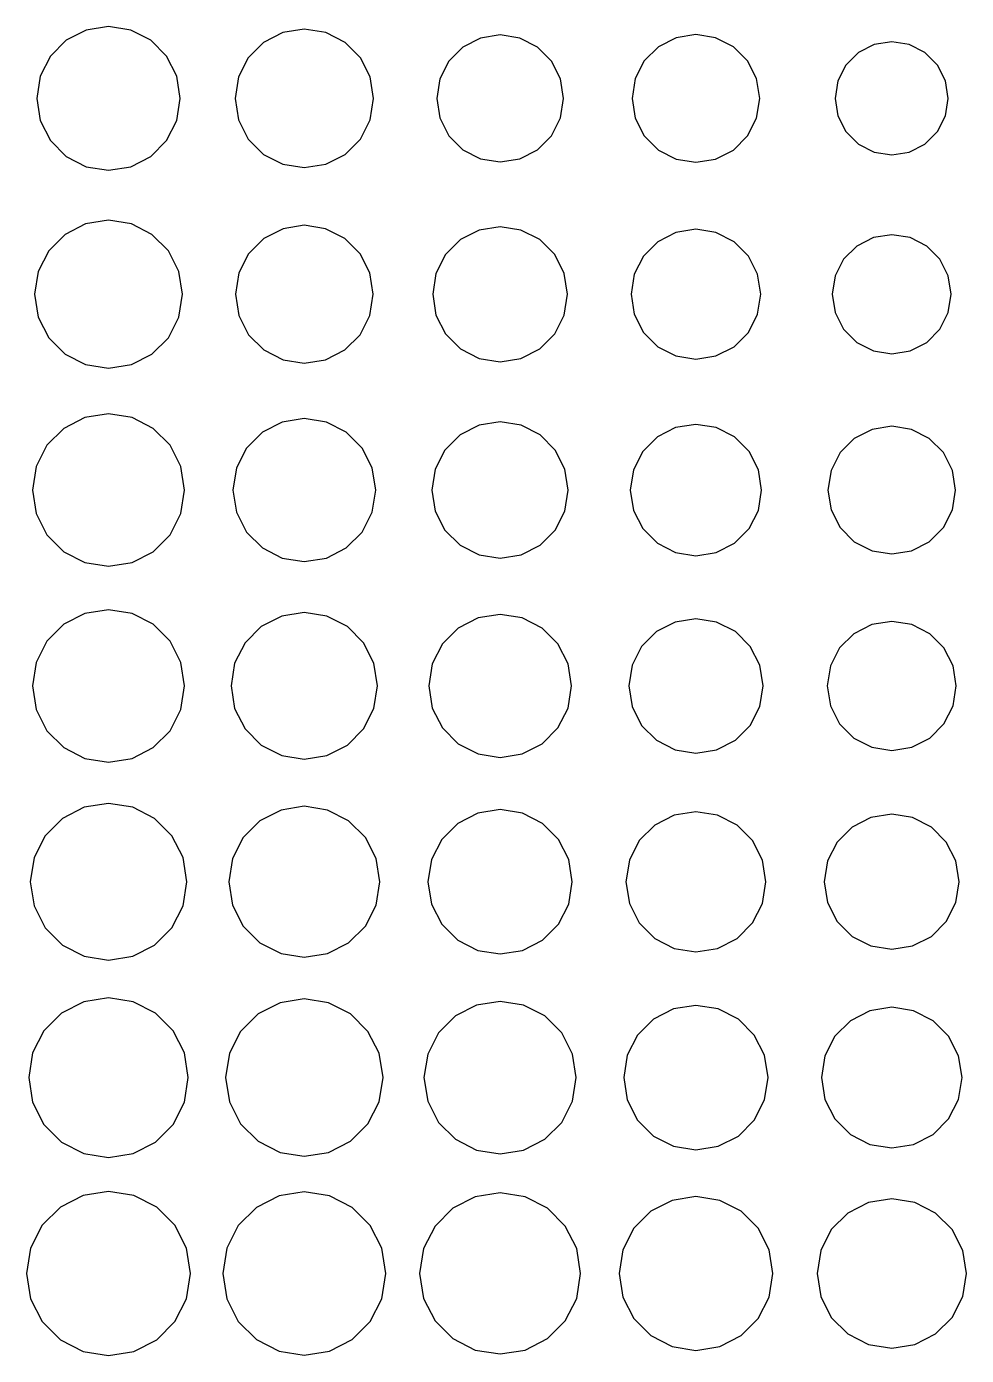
# Model space of a CAD drawing. Header units: metres. Extents: x -319 to 328, y -240 to 246.
# Drawn here: x -246.5 to -160.1, y -130.5 to -8.4 of the extents above; entities that cross this region are included whole.
import ezdxf

# ---------------------------------------------------------------- set-up
doc = ezdxf.new("R2010")
doc.units = ezdxf.units.M

msp = doc.modelspace()

# ---------------------------------------------------------------- linework, layer by layer
for p, q in [((-239, -8.399994, -415.6922), (-241.03952, -8.723022, -415.6922)), ((-236.96048, -8.723022, -415.6922), (-239, -8.399994, -415.6922)), ((-242.87938, -9.660492, -415.6922), (-244.33951, -11.120621, -415.6922)), ((-241.03952, -8.723022, -415.6922), (-242.87938, -9.660492, -415.6922)), ((-235.12062, -9.660492, -415.6922), (-236.96048, -8.723022, -415.6922)), ((-233.66049, -11.120621, -415.6922), (-235.12062, -9.660492, -415.6922)), ((-222.9674, -8.944946, -415.6922), (-224.74223, -9.849258, -415.6922)), ((-221, -8.633331, -415.6922), (-222.9674, -8.944946, -415.6922)), ((-219.0326, -8.944946, -415.6922), (-221, -8.633331, -415.6922)), ((-217.25777, -9.849258, -415.6922), (-219.0326, -8.944946, -415.6922)), ((-204.8026, -9.452164, -415.6922), (-206.42874, -10.280731, -415.6922)), ((-203, -9.166672, -415.6922), (-204.8026, -9.452164, -415.6922)), ((-201.1974, -9.452164, -415.6922), (-203, -9.166672, -415.6922)), ((-199.57126, -10.280731, -415.6922), (-201.1974, -9.452164, -415.6922)), ((-186.8129, -9.420471, -415.6922), (-188.44833, -10.253769, -415.6922)), ((-185, -9.133331, -415.6922), (-186.8129, -9.420471, -415.6922)), ((-183.1871, -9.420471, -415.6922), (-185, -9.133331, -415.6922)), ((-181.55167, -10.253769, -415.6922), (-183.1871, -9.420471, -415.6922)), ((-224.74223, -9.849258, -415.6922), (-226.15074, -11.257767, -415.6922)), ((-215.84926, -11.257767, -415.6922), (-217.25777, -9.849258, -415.6922)), ((-206.42874, -10.280731, -415.6922), (-207.71927, -11.571259, -415.6922)), ((-198.28073, -11.571259, -415.6922), (-199.57126, -10.280731, -415.6922)), ((-188.44833, -10.253769, -415.6922), (-189.74623, -11.551666, -415.6922)), ((-180.25377, -11.551666, -415.6922), (-181.55167, -10.253769, -415.6922)), ((-170.05649, -10.793106, -415.6922), (-171.2069, -11.943512, -415.6922)), ((-168.60689, -10.054504, -415.6922), (-170.05649, -10.793106, -415.6922)), ((-167, -9.800003, -415.6922), (-168.60689, -10.054504, -415.6922)), ((-165.39311, -10.054504, -415.6922), (-167, -9.800003, -415.6922)), ((-163.94351, -10.793106, -415.6922), (-165.39311, -10.054504, -415.6922)), ((-162.7931, -11.943512, -415.6922), (-163.94351, -10.793106, -415.6922)), ((-244.33951, -11.120621, -415.6922), (-245.27698, -12.960495, -415.6922)), ((-232.72302, -12.960495, -415.6922), (-233.66049, -11.120621, -415.6922)), ((-226.15074, -11.257767, -415.6922), (-227.05505, -13.032593, -415.6922)), ((-214.94495, -13.032593, -415.6922), (-215.84926, -11.257767, -415.6922)), ((-207.71927, -11.571259, -415.6922), (-208.54782, -13.197403, -415.6922)), ((-197.45218, -13.197403, -415.6922), (-198.28073, -11.571259, -415.6922)), ((-189.74623, -11.551666, -415.6922), (-190.57953, -13.187103, -415.6922)), ((-179.42047, -13.187103, -415.6922), (-180.25377, -11.551666, -415.6922)), ((-171.2069, -11.943512, -415.6922), (-171.9455, -13.393112, -415.6922)), ((-162.0545, -13.393112, -415.6922), (-162.7931, -11.943512, -415.6922)), ((-245.27698, -12.960495, -415.6922), (-245.6, -15, -415.6922)), ((-232.4, -15, -415.6922), (-232.72302, -12.960495, -415.6922)), ((-227.05505, -13.032593, -415.6922), (-227.36667, -15, -415.6922)), ((-214.63333, -15, -415.6922), (-214.94495, -13.032593, -415.6922)), ((-208.54782, -13.197403, -415.6922), (-208.83334, -15, -415.6922)), ((-197.16666, -15, -415.6922), (-197.45218, -13.197403, -415.6922)), ((-190.57953, -13.187103, -415.6922), (-190.86667, -15, -415.6922)), ((-179.13333, -15, -415.6922), (-179.42047, -13.187103, -415.6922)), ((-171.9455, -13.393112, -415.6922), (-172.2, -15, -415.6922)), ((-161.8, -15, -415.6922), (-162.0545, -13.393112, -415.6922)), ((-245.6, -15, -415.6922), (-245.27698, -17.039505, -415.6922)), ((-232.72302, -17.039505, -415.6922), (-232.4, -15, -415.6922)), ((-227.36667, -15, -415.6922), (-227.05505, -16.967407, -415.6922)), ((-214.94495, -16.967407, -415.6922), (-214.63333, -15, -415.6922)), ((-208.83334, -15, -415.6922), (-208.54782, -16.802597, -415.6922)), ((-197.45218, -16.802597, -415.6922), (-197.16666, -15, -415.6922)), ((-190.86667, -15, -415.6922), (-190.57953, -16.812897, -415.6922)), ((-179.42047, -16.812897, -415.6922), (-179.13333, -15, -415.6922)), ((-172.2, -15, -415.6922), (-171.9455, -16.606888, -415.6922)), ((-162.0545, -16.606888, -415.6922), (-161.8, -15, -415.6922)), ((-245.27698, -17.039505, -415.6922), (-244.33951, -18.87938, -415.6922)), ((-233.66049, -18.87938, -415.6922), (-232.72302, -17.039505, -415.6922)), ((-227.05505, -16.967407, -415.6922), (-226.15074, -18.742233, -415.6922)), ((-215.84926, -18.742233, -415.6922), (-214.94495, -16.967407, -415.6922)), ((-208.54782, -16.802597, -415.6922), (-207.71927, -18.428741, -415.6922)), ((-198.28073, -18.428741, -415.6922), (-197.45218, -16.802597, -415.6922)), ((-190.57953, -16.812897, -415.6922), (-189.74623, -18.448334, -415.6922)), ((-180.25377, -18.448334, -415.6922), (-179.42047, -16.812897, -415.6922)), ((-171.9455, -16.606888, -415.6922), (-171.2069, -18.056488, -415.6922)), ((-162.7931, -18.056488, -415.6922), (-162.0545, -16.606888, -415.6922)), ((-171.2069, -18.056488, -415.6922), (-170.05649, -19.206894, -415.6922)), ((-163.94351, -19.206894, -415.6922), (-162.7931, -18.056488, -415.6922)), ((-244.33951, -18.87938, -415.6922), (-242.8794, -20.339508, -415.6922)), ((-235.12062, -20.339508, -415.6922), (-233.66049, -18.87938, -415.6922)), ((-226.15074, -18.742233, -415.6922), (-224.74223, -20.150742, -415.6922)), ((-217.25777, -20.150742, -415.6922), (-215.84926, -18.742233, -415.6922)), ((-207.71927, -18.428741, -415.6922), (-206.42874, -19.719269, -415.6922)), ((-199.57126, -19.719269, -415.6922), (-198.28073, -18.428741, -415.6922)), ((-189.74623, -18.448334, -415.6922), (-188.44833, -19.746231, -415.6922)), ((-181.55167, -19.746231, -415.6922), (-180.25377, -18.448334, -415.6922)), ((-170.05649, -19.206894, -415.6922), (-168.60689, -19.945496, -415.6922)), ((-165.39311, -19.945496, -415.6922), (-163.94351, -19.206894, -415.6922)), ((-242.8794, -20.339508, -415.6922), (-241.03952, -21.276978, -415.6922)), ((-236.96048, -21.276978, -415.6922), (-235.12062, -20.339508, -415.6922)), ((-224.74223, -20.150742, -415.6922), (-222.9674, -21.055054, -415.6922)), ((-219.0326, -21.055054, -415.6922), (-217.25777, -20.150742, -415.6922)), ((-206.42874, -19.719269, -415.6922), (-204.8026, -20.547836, -415.6922)), ((-204.8026, -20.547836, -415.6922), (-203, -20.833328, -415.6922)), ((-203, -20.833328, -415.6922), (-201.1974, -20.547836, -415.6922)), ((-201.1974, -20.547836, -415.6922), (-199.57126, -19.719269, -415.6922)), ((-188.44833, -19.746231, -415.6922), (-186.8129, -20.579529, -415.6922)), ((-186.8129, -20.579529, -415.6922), (-185, -20.866669, -415.6922)), ((-185, -20.866669, -415.6922), (-183.1871, -20.579529, -415.6922)), ((-183.1871, -20.579529, -415.6922), (-181.55167, -19.746231, -415.6922)), ((-168.60689, -19.945496, -415.6922), (-167, -20.199997, -415.6922)), ((-167, -20.199997, -415.6922), (-165.39311, -19.945496, -415.6922)), ((-241.03952, -21.276978, -415.6922), (-239, -21.600006, -415.6922)), ((-239, -21.600006, -415.6922), (-236.96048, -21.276978, -415.6922)), ((-222.9674, -21.055054, -415.6922), (-221, -21.366669, -415.6922)), ((-221, -21.366669, -415.6922), (-219.0326, -21.055054, -415.6922)), ((-241.10132, -26.532822, -415.6922), (-242.99695, -27.498688, -415.6922)), ((-239, -26.199997, -415.6922), (-241.10132, -26.532822, -415.6922)), ((-236.89868, -26.532822, -415.6922), (-239, -26.199997, -415.6922)), ((-235.00305, -27.498688, -415.6922), (-236.89868, -26.532822, -415.6922)), ((-221, -26.666672, -415.6922), (-222.9571, -26.976639, -415.6922)), ((-219.0429, -26.976639, -415.6922), (-221, -26.666672, -415.6922)), ((-203, -26.800003, -415.6922), (-204.91591, -27.103455, -415.6922)), ((-201.08409, -27.103455, -415.6922), (-203, -26.800003, -415.6922)), ((-242.99695, -27.498688, -415.6922), (-244.50131, -29.003067, -415.6922)), ((-233.49869, -29.003067, -415.6922), (-235.00305, -27.498688, -415.6922)), ((-224.72264, -27.87622, -415.6922), (-226.12378, -29.277359, -415.6922)), ((-222.9571, -26.976639, -415.6922), (-224.72264, -27.87622, -415.6922)), ((-217.27736, -27.87622, -415.6922), (-219.0429, -26.976639, -415.6922)), ((-215.87622, -29.277359, -415.6922), (-217.27736, -27.87622, -415.6922)), ((-206.64427, -27.9841, -415.6922), (-208.0159, -29.355728, -415.6922)), ((-204.91591, -27.103455, -415.6922), (-206.64427, -27.9841, -415.6922)), ((-199.35573, -27.9841, -415.6922), (-201.08409, -27.103455, -415.6922)), ((-197.9841, -29.355728, -415.6922), (-199.35573, -27.9841, -415.6922)), ((-186.8438, -27.325363, -415.6922), (-188.50711, -28.172867, -415.6922)), ((-185, -27.03334, -415.6922), (-186.8438, -27.325363, -415.6922)), ((-183.1562, -27.325363, -415.6922), (-185, -27.03334, -415.6922)), ((-181.49287, -28.172867, -415.6922), (-183.1562, -27.325363, -415.6922)), ((-168.68929, -27.800888, -415.6922), (-170.21323, -28.577377, -415.6922)), ((-167, -27.53334, -415.6922), (-168.68929, -27.800888, -415.6922)), ((-165.31071, -27.800888, -415.6922), (-167, -27.53334, -415.6922)), ((-163.78677, -28.577377, -415.6922), (-165.31071, -27.800888, -415.6922)), ((-244.50131, -29.003067, -415.6922), (-245.4672, -30.898682, -415.6922)), ((-232.5328, -30.898682, -415.6922), (-233.49869, -29.003067, -415.6922)), ((-226.12378, -29.277359, -415.6922), (-227.02336, -31.042892, -415.6922)), ((-214.97664, -31.042892, -415.6922), (-215.87622, -29.277359, -415.6922)), ((-188.50711, -28.172867, -415.6922), (-189.82713, -29.49289, -415.6922)), ((-180.17287, -29.492874, -415.6922), (-181.49287, -28.172867, -415.6922)), ((-170.21323, -28.577377, -415.6922), (-171.42262, -29.786774, -415.6922)), ((-162.57738, -29.786774, -415.6922), (-163.78677, -28.577377, -415.6922)), ((-208.0159, -29.355728, -415.6922), (-208.89655, -31.084091, -415.6922)), ((-197.10345, -31.084091, -415.6922), (-197.9841, -29.355728, -415.6922)), ((-189.82713, -29.49289, -415.6922), (-190.67464, -31.156204, -415.6922)), ((-179.32536, -31.156204, -415.6922), (-180.17287, -29.492874, -415.6922)), ((-171.42262, -29.786774, -415.6922), (-172.19911, -31.3107, -415.6922)), ((-161.80089, -31.3107, -415.6922), (-162.57738, -29.786774, -415.6922)), ((-245.4672, -30.898682, -415.6922), (-245.8, -33, -415.6922)), ((-232.2, -33, -415.6922), (-232.5328, -30.898682, -415.6922)), ((-227.02336, -31.042892, -415.6922), (-227.33334, -33, -415.6922)), ((-214.66666, -33, -415.6922), (-214.97664, -31.042892, -415.6922)), ((-208.89655, -31.084091, -415.6922), (-209.2, -33, -415.6922)), ((-196.8, -33, -415.6922), (-197.10345, -31.084091, -415.6922)), ((-190.67464, -31.156204, -415.6922), (-190.96666, -33, -415.6922)), ((-179.03334, -33, -415.6922), (-179.32536, -31.156204, -415.6922)), ((-172.19911, -31.3107, -415.6922), (-172.46666, -33, -415.6922)), ((-161.53334, -33, -415.6922), (-161.80089, -31.3107, -415.6922)), ((-245.8, -33, -415.6922), (-245.4672, -35.10132, -415.6922)), ((-232.5328, -35.10132, -415.6922), (-232.2, -33, -415.6922)), ((-227.33334, -33, -415.6922), (-227.02336, -34.957108, -415.6922)), ((-214.97664, -34.957108, -415.6922), (-214.66666, -33, -415.6922)), ((-209.2, -33, -415.6922), (-208.89655, -34.91591, -415.6922)), ((-197.10345, -34.91591, -415.6922), (-196.8, -33, -415.6922)), ((-190.96666, -33, -415.6922), (-190.67464, -34.843796, -415.6922)), ((-179.32536, -34.843796, -415.6922), (-179.03334, -33, -415.6922)), ((-172.46666, -33, -415.6922), (-172.19911, -34.689285, -415.6922)), ((-161.80089, -34.689285, -415.6922), (-161.53334, -33, -415.6922)), ((-245.4672, -35.10132, -415.6922), (-244.50131, -36.996933, -415.6922)), ((-233.49869, -36.996933, -415.6922), (-232.5328, -35.10132, -415.6922)), ((-227.02336, -34.957108, -415.6922), (-226.12378, -36.72264, -415.6922)), ((-215.87622, -36.72264, -415.6922), (-214.97664, -34.957108, -415.6922)), ((-208.89655, -34.91591, -415.6922), (-208.0159, -36.64427, -415.6922)), ((-197.9841, -36.64427, -415.6922), (-197.10345, -34.91591, -415.6922)), ((-190.67464, -34.843796, -415.6922), (-189.82713, -36.50711, -415.6922)), ((-180.17287, -36.507126, -415.6922), (-179.32536, -34.843796, -415.6922)), ((-172.19911, -34.689285, -415.6922), (-171.42262, -36.213226, -415.6922)), ((-162.57738, -36.213226, -415.6922), (-161.80089, -34.689285, -415.6922)), ((-189.82713, -36.50711, -415.6922), (-188.50713, -37.827133, -415.6922)), ((-181.49289, -37.827133, -415.6922), (-180.17287, -36.507126, -415.6922)), ((-171.42262, -36.213226, -415.6922), (-170.21323, -37.422623, -415.6922)), ((-163.78677, -37.422623, -415.6922), (-162.57738, -36.213226, -415.6922)), ((-244.50131, -36.996933, -415.6922), (-242.99695, -38.501312, -415.6922)), ((-235.00305, -38.501312, -415.6922), (-233.49869, -36.996933, -415.6922)), ((-226.12378, -36.72264, -415.6922), (-224.72264, -38.12378, -415.6922)), ((-217.27736, -38.12378, -415.6922), (-215.87622, -36.72264, -415.6922)), ((-208.0159, -36.64427, -415.6922), (-206.64427, -38.0159, -415.6922)), ((-199.35574, -38.0159, -415.6922), (-197.9841, -36.64427, -415.6922)), ((-188.50713, -37.827133, -415.6922), (-186.8438, -38.674637, -415.6922)), ((-183.1562, -38.674637, -415.6922), (-181.49289, -37.827133, -415.6922)), ((-170.21323, -37.422623, -415.6922), (-168.6893, -38.199112, -415.6922)), ((-165.3107, -38.199112, -415.6922), (-163.78677, -37.422623, -415.6922)), ((-242.99695, -38.501312, -415.6922), (-241.10132, -39.46718, -415.6922)), ((-236.89868, -39.46718, -415.6922), (-235.00305, -38.501312, -415.6922)), ((-224.72264, -38.12378, -415.6922), (-222.9571, -39.02336, -415.6922)), ((-222.9571, -39.02336, -415.6922), (-221, -39.33333, -415.6922)), ((-221, -39.33333, -415.6922), (-219.0429, -39.02336, -415.6922)), ((-219.0429, -39.02336, -415.6922), (-217.27736, -38.12378, -415.6922)), ((-206.64427, -38.0159, -415.6922), (-204.91591, -38.896545, -415.6922)), ((-204.91591, -38.896545, -415.6922), (-203, -39.199997, -415.6922)), ((-203, -39.199997, -415.6922), (-201.08409, -38.896545, -415.6922)), ((-201.08409, -38.896545, -415.6922), (-199.35574, -38.0159, -415.6922)), ((-186.8438, -38.674637, -415.6922), (-185, -38.96666, -415.6922)), ((-185, -38.96666, -415.6922), (-183.1562, -38.674637, -415.6922)), ((-168.6893, -38.199112, -415.6922), (-167, -38.46666, -415.6922)), ((-167, -38.46666, -415.6922), (-165.3107, -38.199112, -415.6922)), ((-241.10132, -39.46718, -415.6922), (-239, -39.800003, -415.6922)), ((-239, -39.800003, -415.6922), (-236.89868, -39.46718, -415.6922)), ((-241.16312, -44.342606, -415.6922), (-243.1145, -45.336884, -415.6922)), ((-239, -44, -415.6922), (-241.16312, -44.342606, -415.6922)), ((-236.83688, -44.342606, -415.6922), (-239, -44, -415.6922)), ((-234.8855, -45.336884, -415.6922), (-236.83688, -44.342606, -415.6922)), ((-223.0292, -44.75473, -415.6922), (-224.85979, -45.687454, -415.6922)), ((-221, -44.433334, -415.6922), (-223.0292, -44.75473, -415.6922)), ((-218.9708, -44.75473, -415.6922), (-221, -44.433334, -415.6922)), ((-217.14021, -45.687454, -415.6922), (-218.9708, -44.75473, -415.6922)), ((-204.93651, -45.04004, -415.6922), (-206.68346, -45.93016, -415.6922)), ((-203, -44.733337, -415.6922), (-204.93651, -45.04004, -415.6922)), ((-201.06349, -45.04004, -415.6922), (-203, -44.733337, -415.6922)), ((-199.31654, -45.93016, -415.6922), (-201.06349, -45.04004, -415.6922)), ((-185, -44.96666, -415.6922), (-186.8644, -45.261963, -415.6922)), ((-183.1356, -45.261963, -415.6922), (-185, -44.96666, -415.6922)), ((-167, -45.13333, -415.6922), (-168.8129, -45.42047, -415.6922)), ((-165.1871, -45.42047, -415.6922), (-167, -45.13333, -415.6922)), ((-243.1145, -45.336884, -415.6922), (-244.66312, -46.885498, -415.6922)), ((-233.33688, -46.885498, -415.6922), (-234.8855, -45.336884, -415.6922)), ((-224.85979, -45.687454, -415.6922), (-226.31255, -47.140213, -415.6922)), ((-215.68745, -47.140213, -415.6922), (-217.14021, -45.687454, -415.6922)), ((-206.68346, -45.93016, -415.6922), (-208.06984, -47.316544, -415.6922)), ((-197.93016, -47.316544, -415.6922), (-199.31654, -45.93016, -415.6922)), ((-188.54631, -46.118927, -415.6922), (-189.88107, -47.45369, -415.6922)), ((-186.8644, -45.261963, -415.6922), (-188.54631, -46.118927, -415.6922)), ((-181.45369, -46.118927, -415.6922), (-183.1356, -45.261963, -415.6922)), ((-180.11893, -47.45369, -415.6922), (-181.45369, -46.118927, -415.6922)), ((-170.44833, -46.25377, -415.6922), (-171.74623, -47.551666, -415.6922)), ((-168.8129, -45.42047, -415.6922), (-170.44833, -46.25377, -415.6922)), ((-163.55167, -46.25377, -415.6922), (-165.1871, -45.42047, -415.6922)), ((-162.25377, -47.551666, -415.6922), (-163.55167, -46.25377, -415.6922)), ((-244.66312, -46.885498, -415.6922), (-245.6574, -48.836884, -415.6922)), ((-232.3426, -48.836884, -415.6922), (-233.33688, -46.885498, -415.6922)), ((-226.31255, -47.140213, -415.6922), (-227.24527, -48.970795, -415.6922)), ((-214.75473, -48.970795, -415.6922), (-215.68745, -47.140213, -415.6922)), ((-208.06984, -47.316544, -415.6922), (-208.95996, -49.06349, -415.6922)), ((-197.04004, -49.06349, -415.6922), (-197.93016, -47.316544, -415.6922)), ((-189.88107, -47.45369, -415.6922), (-190.73804, -49.13559, -415.6922)), ((-179.26196, -49.135605, -415.6922), (-180.11893, -47.45369, -415.6922)), ((-171.74623, -47.551666, -415.6922), (-172.57953, -49.187103, -415.6922)), ((-161.42047, -49.187103, -415.6922), (-162.25377, -47.551666, -415.6922)), ((-245.6574, -48.836884, -415.6922), (-246, -51, -415.6922)), ((-232, -51, -415.6922), (-232.3426, -48.836884, -415.6922)), ((-227.24527, -48.970795, -415.6922), (-227.56667, -51, -415.6922)), ((-214.43333, -51, -415.6922), (-214.75473, -48.970795, -415.6922)), ((-208.95996, -49.06349, -415.6922), (-209.26666, -51, -415.6922)), ((-196.73334, -51, -415.6922), (-197.04004, -49.06349, -415.6922)), ((-190.73804, -49.13559, -415.6922), (-191.03334, -51, -415.6922)), ((-178.96666, -51, -415.6922), (-179.26196, -49.135605, -415.6922)), ((-172.57953, -49.187103, -415.6922), (-172.86667, -51, -415.6922)), ((-161.13333, -51, -415.6922), (-161.42047, -49.187103, -415.6922)), ((-246, -51, -415.6922), (-245.6574, -53.163116, -415.6922)), ((-232.3426, -53.163116, -415.6922), (-232, -51, -415.6922)), ((-227.56667, -51, -415.6922), (-227.24527, -53.029205, -415.6922)), ((-214.75473, -53.029205, -415.6922), (-214.43333, -51, -415.6922)), ((-209.26666, -51, -415.6922), (-208.95996, -52.93651, -415.6922)), ((-197.04004, -52.93651, -415.6922), (-196.73334, -51, -415.6922)), ((-191.03334, -51, -415.6922), (-190.73804, -52.864395, -415.6922)), ((-179.26196, -52.864395, -415.6922), (-178.96666, -51, -415.6922)), ((-172.86667, -51, -415.6922), (-172.57953, -52.812897, -415.6922)), ((-161.42047, -52.812897, -415.6922), (-161.13333, -51, -415.6922)), ((-245.6574, -53.163116, -415.6922), (-244.66312, -55.114502, -415.6922)), ((-233.33688, -55.114502, -415.6922), (-232.3426, -53.163116, -415.6922)), ((-227.24527, -53.029205, -415.6922), (-226.31255, -54.859787, -415.6922)), ((-215.68745, -54.859787, -415.6922), (-214.75473, -53.029205, -415.6922)), ((-208.95996, -52.93651, -415.6922), (-208.06984, -54.683456, -415.6922)), ((-197.93016, -54.683456, -415.6922), (-197.04004, -52.93651, -415.6922)), ((-190.73804, -52.864395, -415.6922), (-189.88107, -54.54631, -415.6922)), ((-180.11893, -54.54631, -415.6922), (-179.26196, -52.864395, -415.6922)), ((-172.57953, -52.812897, -415.6922), (-171.74623, -54.448334, -415.6922)), ((-162.25377, -54.448334, -415.6922), (-161.42047, -52.812897, -415.6922)), ((-226.31255, -54.859787, -415.6922), (-224.85979, -56.312546, -415.6922)), ((-217.14021, -56.312546, -415.6922), (-215.68745, -54.859787, -415.6922)), ((-208.06984, -54.683456, -415.6922), (-206.68346, -56.06984, -415.6922)), ((-199.31654, -56.06984, -415.6922), (-197.93016, -54.683456, -415.6922)), ((-189.88107, -54.54631, -415.6922), (-188.54631, -55.881073, -415.6922)), ((-181.45369, -55.881073, -415.6922), (-180.11893, -54.54631, -415.6922)), ((-171.74623, -54.448334, -415.6922), (-170.44833, -55.74623, -415.6922)), ((-163.55167, -55.74623, -415.6922), (-162.25377, -54.448334, -415.6922)), ((-244.66312, -55.114502, -415.6922), (-243.1145, -56.663116, -415.6922)), ((-234.8855, -56.663116, -415.6922), (-233.33688, -55.114502, -415.6922)), ((-206.68346, -56.06984, -415.6922), (-204.93651, -56.95996, -415.6922)), ((-201.06349, -56.95996, -415.6922), (-199.31654, -56.06984, -415.6922)), ((-188.54631, -55.881073, -415.6922), (-186.86441, -56.738037, -415.6922)), ((-183.13559, -56.738037, -415.6922), (-181.45369, -55.881073, -415.6922)), ((-170.44833, -55.74623, -415.6922), (-168.8129, -56.57953, -415.6922)), ((-165.1871, -56.57953, -415.6922), (-163.55167, -55.74623, -415.6922)), ((-243.1145, -56.663116, -415.6922), (-241.16312, -57.657394, -415.6922)), ((-236.83688, -57.657394, -415.6922), (-234.8855, -56.663116, -415.6922)), ((-224.85979, -56.312546, -415.6922), (-223.0292, -57.24527, -415.6922)), ((-223.0292, -57.24527, -415.6922), (-221, -57.566666, -415.6922)), ((-221, -57.566666, -415.6922), (-218.9708, -57.24527, -415.6922)), ((-218.9708, -57.24527, -415.6922), (-217.14021, -56.312546, -415.6922)), ((-204.93651, -56.95996, -415.6922), (-203, -57.266663, -415.6922)), ((-203, -57.266663, -415.6922), (-201.06349, -56.95996, -415.6922)), ((-186.86441, -56.738037, -415.6922), (-185, -57.03334, -415.6922)), ((-185, -57.03334, -415.6922), (-183.13559, -56.738037, -415.6922)), ((-168.8129, -56.57953, -415.6922), (-167, -56.86667, -415.6922)), ((-167, -56.86667, -415.6922), (-165.1871, -56.57953, -415.6922)), ((-241.16312, -57.657394, -415.6922), (-239, -58, -415.6922)), ((-239, -58, -415.6922), (-236.83688, -57.657394, -415.6922)), ((-239, -62, -415.6922), (-241.16312, -62.342606, -415.6922)), ((-236.83688, -62.342606, -415.6922), (-239, -62, -415.6922)), ((-221, -62.266663, -415.6922), (-223.08072, -62.596222, -415.6922)), ((-218.91928, -62.596222, -415.6922), (-221, -62.266663, -415.6922)), ((-243.1145, -63.336884, -415.6922), (-244.66312, -64.8855, -415.6922)), ((-241.16312, -62.342606, -415.6922), (-243.1145, -63.336884, -415.6922)), ((-234.8855, -63.336884, -415.6922), (-236.83688, -62.342606, -415.6922)), ((-233.33688, -64.8855, -415.6922), (-234.8855, -63.336884, -415.6922)), ((-223.08072, -62.596222, -415.6922), (-224.95776, -63.552612, -415.6922)), ((-217.04224, -63.552612, -415.6922), (-218.91928, -62.596222, -415.6922)), ((-205.0292, -62.75473, -415.6922), (-206.85979, -63.687454, -415.6922)), ((-203, -62.433334, -415.6922), (-205.0292, -62.75473, -415.6922)), ((-200.9708, -62.75473, -415.6922), (-203, -62.433334, -415.6922)), ((-199.14021, -63.687454, -415.6922), (-200.9708, -62.75473, -415.6922)), ((-186.90561, -63.135147, -415.6922), (-188.62468, -64.01106, -415.6922)), ((-185, -62.83333, -415.6922), (-186.90561, -63.135147, -415.6922)), ((-183.09439, -63.135147, -415.6922), (-185, -62.83333, -415.6922)), ((-181.37532, -64.01106, -415.6922), (-183.09439, -63.135147, -415.6922)), ((-168.8335, -63.35707, -415.6922), (-170.48752, -64.19983, -415.6922)), ((-167, -63.066666, -415.6922), (-168.8335, -63.35707, -415.6922)), ((-165.1665, -63.35707, -415.6922), (-167, -63.066666, -415.6922)), ((-163.51247, -64.19983, -415.6922), (-165.1665, -63.35707, -415.6922)), ((-224.95776, -63.552612, -415.6922), (-226.44739, -65.04225, -415.6922)), ((-215.55261, -65.04225, -415.6922), (-217.04224, -63.552612, -415.6922)), ((-206.85979, -63.687454, -415.6922), (-208.31255, -65.14021, -415.6922)), ((-197.68745, -65.14021, -415.6922), (-199.14021, -63.687454, -415.6922)), ((-188.62468, -64.01106, -415.6922), (-189.98894, -65.37532, -415.6922)), ((-180.01106, -65.37532, -415.6922), (-181.37532, -64.01106, -415.6922)), ((-170.48752, -64.19983, -415.6922), (-171.80017, -65.51248, -415.6922)), ((-162.19983, -65.51248, -415.6922), (-163.51247, -64.19983, -415.6922)), ((-244.66312, -64.8855, -415.6922), (-245.6574, -66.83688, -415.6922)), ((-232.3426, -66.83688, -415.6922), (-233.33688, -64.8855, -415.6922)), ((-226.44739, -65.04225, -415.6922), (-227.40378, -66.91928, -415.6922)), ((-214.59622, -66.91928, -415.6922), (-215.55261, -65.04225, -415.6922)), ((-208.31255, -65.14021, -415.6922), (-209.24527, -66.970795, -415.6922)), ((-196.75473, -66.970795, -415.6922), (-197.68745, -65.14021, -415.6922)), ((-189.98894, -65.37532, -415.6922), (-190.86485, -67.09439, -415.6922)), ((-179.13515, -67.09439, -415.6922), (-180.01106, -65.37532, -415.6922)), ((-171.80017, -65.51248, -415.6922), (-172.64293, -67.166504, -415.6922)), ((-161.35707, -67.166504, -415.6922), (-162.19983, -65.51248, -415.6922)), ((-245.6574, -66.83688, -415.6922), (-246, -69, -415.6922)), ((-232, -69, -415.6922), (-232.3426, -66.83688, -415.6922)), ((-227.40378, -66.91928, -415.6922), (-227.73334, -69, -415.6922)), ((-214.26666, -69, -415.6922), (-214.59622, -66.91928, -415.6922)), ((-209.24527, -66.970795, -415.6922), (-209.56667, -69, -415.6922)), ((-196.43333, -69, -415.6922), (-196.75473, -66.970795, -415.6922)), ((-190.86485, -67.09439, -415.6922), (-191.16667, -69, -415.6922)), ((-178.83333, -69, -415.6922), (-179.13515, -67.09439, -415.6922)), ((-172.64293, -67.166504, -415.6922), (-172.93333, -69, -415.6922)), ((-161.06667, -69, -415.6922), (-161.35707, -67.166504, -415.6922)), ((-246, -69, -415.6922), (-245.6574, -71.16312, -415.6922)), ((-232.3426, -71.16312, -415.6922), (-232, -69, -415.6922)), ((-227.73334, -69, -415.6922), (-227.40378, -71.08072, -415.6922)), ((-214.59622, -71.08072, -415.6922), (-214.26666, -69, -415.6922)), ((-209.56667, -69, -415.6922), (-209.24527, -71.029205, -415.6922)), ((-196.75473, -71.029205, -415.6922), (-196.43333, -69, -415.6922)), ((-191.16667, -69, -415.6922), (-190.86485, -70.90561, -415.6922)), ((-179.13515, -70.90561, -415.6922), (-178.83333, -69, -415.6922)), ((-172.93333, -69, -415.6922), (-172.64293, -70.833496, -415.6922)), ((-161.35707, -70.833496, -415.6922), (-161.06667, -69, -415.6922)), ((-172.64293, -70.833496, -415.6922), (-171.80017, -72.48752, -415.6922)), ((-162.19983, -72.48753, -415.6922), (-161.35707, -70.833496, -415.6922)), ((-245.6574, -71.16312, -415.6922), (-244.66312, -73.1145, -415.6922)), ((-233.33688, -73.1145, -415.6922), (-232.3426, -71.16312, -415.6922)), ((-227.40378, -71.08072, -415.6922), (-226.44739, -72.95775, -415.6922)), ((-215.55261, -72.95775, -415.6922), (-214.59622, -71.08072, -415.6922)), ((-209.24527, -71.029205, -415.6922), (-208.31255, -72.85979, -415.6922)), ((-197.68745, -72.85979, -415.6922), (-196.75473, -71.029205, -415.6922)), ((-190.86485, -70.90561, -415.6922), (-189.98894, -72.62468, -415.6922)), ((-180.01106, -72.62468, -415.6922), (-179.13515, -70.90561, -415.6922)), ((-244.66312, -73.1145, -415.6922), (-243.1145, -74.66312, -415.6922)), ((-234.8855, -74.66312, -415.6922), (-233.33688, -73.1145, -415.6922)), ((-226.44739, -72.95775, -415.6922), (-224.95776, -74.44739, -415.6922)), ((-217.04224, -74.44739, -415.6922), (-215.55261, -72.95775, -415.6922)), ((-208.31255, -72.85979, -415.6922), (-206.85979, -74.312546, -415.6922)), ((-199.14021, -74.312546, -415.6922), (-197.68745, -72.85979, -415.6922)), ((-189.98894, -72.62468, -415.6922), (-188.62468, -73.98894, -415.6922)), ((-181.37532, -73.98894, -415.6922), (-180.01106, -72.62468, -415.6922)), ((-171.80017, -72.48752, -415.6922), (-170.48753, -73.80017, -415.6922)), ((-163.51248, -73.80017, -415.6922), (-162.19983, -72.48753, -415.6922)), ((-224.95776, -74.44739, -415.6922), (-223.08072, -75.40378, -415.6922)), ((-218.91928, -75.40378, -415.6922), (-217.04224, -74.44739, -415.6922)), ((-206.85979, -74.312546, -415.6922), (-205.0292, -75.24527, -415.6922)), ((-200.9708, -75.24527, -415.6922), (-199.14021, -74.312546, -415.6922)), ((-188.62468, -73.98894, -415.6922), (-186.90561, -74.86485, -415.6922)), ((-183.09439, -74.86485, -415.6922), (-181.37532, -73.98894, -415.6922)), ((-170.48753, -73.80017, -415.6922), (-168.8335, -74.64293, -415.6922)), ((-165.1665, -74.64293, -415.6922), (-163.51248, -73.80017, -415.6922)), ((-243.1145, -74.66312, -415.6922), (-241.16312, -75.657394, -415.6922)), ((-241.16312, -75.657394, -415.6922), (-239, -76, -415.6922)), ((-239, -76, -415.6922), (-236.83688, -75.657394, -415.6922)), ((-236.83688, -75.657394, -415.6922), (-234.8855, -74.66312, -415.6922)), ((-223.08072, -75.40378, -415.6922), (-221, -75.73334, -415.6922)), ((-221, -75.73334, -415.6922), (-218.91928, -75.40378, -415.6922)), ((-205.0292, -75.24527, -415.6922), (-203, -75.566666, -415.6922)), ((-203, -75.566666, -415.6922), (-200.9708, -75.24527, -415.6922)), ((-186.90561, -74.86485, -415.6922), (-185, -75.16667, -415.6922)), ((-185, -75.16667, -415.6922), (-183.09439, -74.86485, -415.6922)), ((-168.8335, -74.64293, -415.6922), (-167, -74.933334, -415.6922)), ((-167, -74.933334, -415.6922), (-165.1665, -74.64293, -415.6922)), ((-241.22491, -80.15239, -415.6922), (-243.23206, -81.17508, -415.6922)), ((-239, -79.8, -415.6922), (-241.22491, -80.15239, -415.6922)), ((-236.77509, -80.15239, -415.6922), (-239, -79.8, -415.6922)), ((-234.76794, -81.17508, -415.6922), (-236.77509, -80.15239, -415.6922)), ((-223.14252, -80.406006, -415.6922), (-225.07532, -81.39081, -415.6922)), ((-221, -80.066666, -415.6922), (-223.14252, -80.406006, -415.6922)), ((-218.85748, -80.406006, -415.6922), (-221, -80.066666, -415.6922)), ((-216.92468, -81.39081, -415.6922), (-218.85748, -80.406006, -415.6922)), ((-203, -80.36667, -415.6922), (-205.0498, -80.69133, -415.6922)), ((-200.9502, -80.69133, -415.6922), (-203, -80.36667, -415.6922)), ((-185, -80.566666, -415.6922), (-186.988, -80.88153, -415.6922)), ((-183.012, -80.88153, -415.6922), (-185, -80.566666, -415.6922)), ((-243.23206, -81.17508, -415.6922), (-244.82492, -82.767944, -415.6922)), ((-233.17508, -82.767944, -415.6922), (-234.76794, -81.17508, -415.6922)), ((-225.07532, -81.39081, -415.6922), (-226.60919, -82.92468, -415.6922)), ((-215.39081, -82.92468, -415.6922), (-216.92468, -81.39081, -415.6922)), ((-206.89897, -81.633514, -415.6922), (-208.36649, -83.10103, -415.6922)), ((-205.0498, -80.69133, -415.6922), (-206.89897, -81.633514, -415.6922)), ((-199.10101, -81.633514, -415.6922), (-200.9502, -80.69133, -415.6922)), ((-197.63351, -83.10103, -415.6922), (-199.10101, -81.633514, -415.6922)), ((-188.78142, -81.79532, -415.6922), (-190.20468, -83.21858, -415.6922)), ((-186.988, -80.88153, -415.6922), (-188.78142, -81.79532, -415.6922)), ((-181.21858, -81.79532, -415.6922), (-183.012, -80.88153, -415.6922)), ((-179.79532, -83.21858, -415.6922), (-181.21858, -81.79532, -415.6922)), ((-168.91591, -81.103455, -415.6922), (-170.64427, -81.9841, -415.6922)), ((-167, -80.8, -415.6922), (-168.91591, -81.103455, -415.6922)), ((-165.08409, -81.103455, -415.6922), (-167, -80.8, -415.6922)), ((-163.35573, -81.9841, -415.6922), (-165.08409, -81.103455, -415.6922)), ((-244.82492, -82.767944, -415.6922), (-245.84761, -84.77507, -415.6922)), ((-232.15239, -84.77507, -415.6922), (-233.17508, -82.767944, -415.6922)), ((-226.60919, -82.92468, -415.6922), (-227.594, -84.85748, -415.6922)), ((-214.406, -84.85748, -415.6922), (-215.39081, -82.92468, -415.6922)), ((-170.64427, -81.9841, -415.6922), (-172.0159, -83.35573, -415.6922)), ((-161.9841, -83.35573, -415.6922), (-163.35573, -81.9841, -415.6922)), ((-208.36649, -83.10103, -415.6922), (-209.30869, -84.95018, -415.6922)), ((-196.69131, -84.95018, -415.6922), (-197.63351, -83.10103, -415.6922)), ((-190.20468, -83.21858, -415.6922), (-191.11847, -85.01199, -415.6922)), ((-178.88153, -85.01199, -415.6922), (-179.79532, -83.21858, -415.6922)), ((-172.0159, -83.35573, -415.6922), (-172.89655, -85.08409, -415.6922)), ((-161.10345, -85.08409, -415.6922), (-161.9841, -83.35573, -415.6922)), ((-245.84761, -84.77507, -415.6922), (-246.2, -87, -415.6922)), ((-231.8, -87, -415.6922), (-232.15239, -84.77507, -415.6922)), ((-227.594, -84.85748, -415.6922), (-227.93333, -87, -415.6922)), ((-214.06667, -87, -415.6922), (-214.406, -84.85748, -415.6922)), ((-209.30869, -84.95018, -415.6922), (-209.63333, -87, -415.6922)), ((-196.36667, -87, -415.6922), (-196.69131, -84.95018, -415.6922)), ((-191.11847, -85.01199, -415.6922), (-191.43333, -87, -415.6922)), ((-178.56667, -87, -415.6922), (-178.88153, -85.01199, -415.6922)), ((-172.89655, -85.08409, -415.6922), (-173.2, -87, -415.6922)), ((-160.8, -87, -415.6922), (-161.10345, -85.08409, -415.6922)), ((-246.2, -87, -415.6922), (-245.84761, -89.224915, -415.6922)), ((-232.15239, -89.224915, -415.6922), (-231.8, -87, -415.6922)), ((-227.93333, -87, -415.6922), (-227.594, -89.14252, -415.6922)), ((-214.406, -89.14252, -415.6922), (-214.06667, -87, -415.6922)), ((-209.63333, -87, -415.6922), (-209.30869, -89.04982, -415.6922)), ((-196.69131, -89.049805, -415.6922), (-196.36667, -87, -415.6922)), ((-191.43333, -87, -415.6922), (-191.11847, -88.98801, -415.6922)), ((-178.88153, -88.98801, -415.6922), (-178.56667, -87, -415.6922)), ((-173.2, -87, -415.6922), (-172.89655, -88.91591, -415.6922)), ((-161.10345, -88.91591, -415.6922), (-160.8, -87, -415.6922)), ((-227.594, -89.14252, -415.6922), (-226.60919, -91.07532, -415.6922)), ((-215.39081, -91.07532, -415.6922), (-214.406, -89.14252, -415.6922)), ((-209.30869, -89.04982, -415.6922), (-208.36649, -90.89897, -415.6922)), ((-197.63351, -90.89897, -415.6922), (-196.69131, -89.049805, -415.6922)), ((-191.11847, -88.98801, -415.6922), (-190.20468, -90.78142, -415.6922)), ((-179.79532, -90.78142, -415.6922), (-178.88153, -88.98801, -415.6922)), ((-172.89655, -88.91591, -415.6922), (-172.0159, -90.64427, -415.6922)), ((-161.9841, -90.64427, -415.6922), (-161.10345, -88.91591, -415.6922)), ((-245.84761, -89.224915, -415.6922), (-244.82492, -91.232056, -415.6922)), ((-233.17508, -91.232056, -415.6922), (-232.15239, -89.224915, -415.6922)), ((-244.82492, -91.232056, -415.6922), (-243.23206, -92.82492, -415.6922)), ((-234.76794, -92.82492, -415.6922), (-233.17508, -91.232056, -415.6922)), ((-226.60919, -91.07532, -415.6922), (-225.07532, -92.60918, -415.6922)), ((-216.92468, -92.60919, -415.6922), (-215.39081, -91.07532, -415.6922)), ((-208.36649, -90.89897, -415.6922), (-206.89899, -92.366486, -415.6922)), ((-199.10103, -92.366486, -415.6922), (-197.63351, -90.89897, -415.6922)), ((-190.20468, -90.78142, -415.6922), (-188.78142, -92.20468, -415.6922)), ((-181.21858, -92.20468, -415.6922), (-179.79532, -90.78142, -415.6922)), ((-172.0159, -90.64427, -415.6922), (-170.64427, -92.0159, -415.6922)), ((-163.35573, -92.0159, -415.6922), (-161.9841, -90.64427, -415.6922)), ((-225.07532, -92.60918, -415.6922), (-223.14252, -93.593994, -415.6922)), ((-218.85748, -93.593994, -415.6922), (-216.92468, -92.60919, -415.6922)), ((-206.89899, -92.366486, -415.6922), (-205.0498, -93.30867, -415.6922)), ((-200.9502, -93.30867, -415.6922), (-199.10103, -92.366486, -415.6922)), ((-188.78142, -92.20468, -415.6922), (-186.988, -93.11847, -415.6922)), ((-183.012, -93.11847, -415.6922), (-181.21858, -92.20468, -415.6922)), ((-170.64427, -92.0159, -415.6922), (-168.91591, -92.896545, -415.6922)), ((-165.08409, -92.896545, -415.6922), (-163.35573, -92.0159, -415.6922)), ((-243.23206, -92.82492, -415.6922), (-241.22491, -93.84761, -415.6922)), ((-241.22491, -93.84761, -415.6922), (-239, -94.2, -415.6922)), ((-239, -94.2, -415.6922), (-236.77509, -93.84761, -415.6922)), ((-236.77509, -93.84761, -415.6922), (-234.76794, -92.82492, -415.6922)), ((-223.14252, -93.593994, -415.6922), (-221, -93.933334, -415.6922)), ((-221, -93.933334, -415.6922), (-218.85748, -93.593994, -415.6922)), ((-205.0498, -93.30867, -415.6922), (-203, -93.63333, -415.6922)), ((-203, -93.63333, -415.6922), (-200.9502, -93.30867, -415.6922)), ((-186.988, -93.11847, -415.6922), (-185, -93.433334, -415.6922)), ((-185, -93.433334, -415.6922), (-183.012, -93.11847, -415.6922)), ((-168.91591, -92.896545, -415.6922), (-167, -93.2, -415.6922)), ((-167, -93.2, -415.6922), (-165.08409, -92.896545, -415.6922)), ((-239, -97.66667, -415.6922), (-241.26611, -98.02559, -415.6922)), ((-236.73389, -98.02559, -415.6922), (-239, -97.66667, -415.6922)), ((-241.26611, -98.02559, -415.6922), (-243.31042, -99.067215, -415.6922)), ((-234.68958, -99.067215, -415.6922), (-236.73389, -98.02559, -415.6922)), ((-223.23523, -98.1207, -415.6922), (-225.25165, -99.14812, -415.6922)), ((-221, -97.76666, -415.6922), (-223.23523, -98.1207, -415.6922)), ((-218.76477, -98.1207, -415.6922), (-221, -97.76666, -415.6922)), ((-216.74835, -99.14812, -415.6922), (-218.76477, -98.1207, -415.6922)), ((-205.16312, -98.342606, -415.6922), (-207.1145, -99.33688, -415.6922)), ((-203, -98, -415.6922), (-205.16312, -98.342606, -415.6922)), ((-200.83688, -98.342606, -415.6922), (-203, -98, -415.6922)), ((-198.8855, -99.33688, -415.6922), (-200.83688, -98.342606, -415.6922)), ((-187.0498, -98.69133, -415.6922), (-188.89897, -99.633514, -415.6922)), ((-185, -98.36667, -415.6922), (-187.0498, -98.69133, -415.6922)), ((-182.95018, -98.69133, -415.6922), (-185, -98.36667, -415.6922)), ((-181.10103, -99.633514, -415.6922), (-182.95018, -98.69133, -415.6922)), ((-168.9983, -98.84984, -415.6922), (-170.80101, -99.76836, -415.6922)), ((-167, -98.53334, -415.6922), (-168.9983, -98.84984, -415.6922)), ((-165.0017, -98.84984, -415.6922), (-167, -98.53334, -415.6922)), ((-163.19899, -99.76836, -415.6922), (-165.0017, -98.84984, -415.6922)), ((-243.31042, -99.067215, -415.6922), (-244.9328, -100.689575, -415.6922)), ((-233.0672, -100.689575, -415.6922), (-234.68958, -99.067215, -415.6922)), ((-225.25165, -99.14812, -415.6922), (-226.8519, -100.74835, -415.6922)), ((-215.1481, -100.74835, -415.6922), (-216.74835, -99.14812, -415.6922)), ((-207.1145, -99.33688, -415.6922), (-208.66312, -100.8855, -415.6922)), ((-197.33688, -100.8855, -415.6922), (-198.8855, -99.33688, -415.6922)), ((-188.89897, -99.633514, -415.6922), (-190.36649, -101.10103, -415.6922)), ((-179.63351, -101.10103, -415.6922), (-181.10103, -99.633514, -415.6922)), ((-170.80101, -99.76836, -415.6922), (-172.23164, -101.19899, -415.6922)), ((-161.76836, -101.19899, -415.6922), (-163.19899, -99.76836, -415.6922)), ((-244.9328, -100.689575, -415.6922), (-245.97441, -102.73387, -415.6922)), ((-232.02559, -102.73387, -415.6922), (-233.0672, -100.689575, -415.6922)), ((-226.8519, -100.74835, -415.6922), (-227.8793, -102.76477, -415.6922)), ((-214.1207, -102.76477, -415.6922), (-215.1481, -100.74835, -415.6922)), ((-208.66312, -100.8855, -415.6922), (-209.6574, -102.83688, -415.6922)), ((-196.3426, -102.83688, -415.6922), (-197.33688, -100.8855, -415.6922)), ((-190.36649, -101.10103, -415.6922), (-191.30867, -102.95018, -415.6922)), ((-178.69133, -102.95018, -415.6922), (-179.63351, -101.10103, -415.6922)), ((-172.23164, -101.19899, -415.6922), (-173.15016, -103.00169, -415.6922)), ((-160.84984, -103.00169, -415.6922), (-161.76836, -101.19899, -415.6922)), ((-245.97441, -102.73387, -415.6922), (-246.33334, -105, -415.6922)), ((-231.66666, -105, -415.6922), (-232.02559, -102.73387, -415.6922)), ((-227.8793, -102.76477, -415.6922), (-228.23334, -105, -415.6922)), ((-213.76666, -105, -415.6922), (-214.1207, -102.76477, -415.6922)), ((-209.6574, -102.83688, -415.6922), (-210, -105, -415.6922)), ((-196, -105, -415.6922), (-196.3426, -102.83688, -415.6922)), ((-191.30867, -102.95018, -415.6922), (-191.63333, -105, -415.6922)), ((-178.36667, -105, -415.6922), (-178.69133, -102.95018, -415.6922)), ((-173.15016, -103.00169, -415.6922), (-173.46666, -105, -415.6922)), ((-160.53334, -105, -415.6922), (-160.84984, -103.00169, -415.6922)), ((-246.33334, -105, -415.6922), (-245.97441, -107.26613, -415.6922)), ((-232.02559, -107.26613, -415.6922), (-231.66666, -105, -415.6922)), ((-228.23334, -105, -415.6922), (-227.8793, -107.23523, -415.6922)), ((-214.1207, -107.23523, -415.6922), (-213.76666, -105, -415.6922)), ((-210, -105, -415.6922), (-209.6574, -107.16312, -415.6922)), ((-196.3426, -107.16312, -415.6922), (-196, -105, -415.6922)), ((-191.63333, -105, -415.6922), (-191.30867, -107.04982, -415.6922)), ((-178.69133, -107.049805, -415.6922), (-178.36667, -105, -415.6922)), ((-173.46666, -105, -415.6922), (-173.15016, -106.99831, -415.6922)), ((-160.84984, -106.99831, -415.6922), (-160.53334, -105, -415.6922)), ((-245.97441, -107.26613, -415.6922), (-244.9328, -109.310425, -415.6922)), ((-233.0672, -109.310425, -415.6922), (-232.02559, -107.26613, -415.6922)), ((-227.8793, -107.23523, -415.6922), (-226.8519, -109.25165, -415.6922)), ((-215.1481, -109.25165, -415.6922), (-214.1207, -107.23523, -415.6922)), ((-209.6574, -107.16312, -415.6922), (-208.66312, -109.1145, -415.6922)), ((-197.33688, -109.1145, -415.6922), (-196.3426, -107.16312, -415.6922)), ((-191.30867, -107.04982, -415.6922), (-190.36649, -108.89897, -415.6922)), ((-179.63351, -108.89897, -415.6922), (-178.69133, -107.049805, -415.6922)), ((-173.15016, -106.99831, -415.6922), (-172.23164, -108.80101, -415.6922)), ((-161.76836, -108.80101, -415.6922), (-160.84984, -106.99831, -415.6922)), ((-244.9328, -109.310425, -415.6922), (-243.31042, -110.932785, -415.6922)), ((-234.68958, -110.932785, -415.6922), (-233.0672, -109.310425, -415.6922)), ((-226.8519, -109.25165, -415.6922), (-225.25165, -110.85188, -415.6922)), ((-216.74835, -110.8519, -415.6922), (-215.1481, -109.25165, -415.6922)), ((-208.66312, -109.1145, -415.6922), (-207.1145, -110.66312, -415.6922)), ((-198.8855, -110.66312, -415.6922), (-197.33688, -109.1145, -415.6922)), ((-190.36649, -108.89897, -415.6922), (-188.89897, -110.366486, -415.6922)), ((-181.10103, -110.366486, -415.6922), (-179.63351, -108.89897, -415.6922)), ((-172.23164, -108.80101, -415.6922), (-170.80101, -110.23164, -415.6922)), ((-163.19899, -110.23164, -415.6922), (-161.76836, -108.80101, -415.6922)), ((-243.31042, -110.932785, -415.6922), (-241.26613, -111.97441, -415.6922)), ((-236.73387, -111.97441, -415.6922), (-234.68958, -110.932785, -415.6922)), ((-225.25165, -110.85188, -415.6922), (-223.23523, -111.8793, -415.6922)), ((-218.76477, -111.8793, -415.6922), (-216.74835, -110.8519, -415.6922)), ((-207.1145, -110.66312, -415.6922), (-205.16312, -111.657394, -415.6922)), ((-200.83688, -111.657394, -415.6922), (-198.8855, -110.66312, -415.6922)), ((-188.89897, -110.366486, -415.6922), (-187.04982, -111.30867, -415.6922)), ((-182.95018, -111.30867, -415.6922), (-181.10103, -110.366486, -415.6922)), ((-170.80101, -110.23164, -415.6922), (-168.9983, -111.15016, -415.6922)), ((-165.0017, -111.15016, -415.6922), (-163.19899, -110.23164, -415.6922)), ((-241.26613, -111.97441, -415.6922), (-239, -112.333336, -415.6922)), ((-239, -112.333336, -415.6922), (-236.73387, -111.97441, -415.6922)), ((-223.23523, -111.8793, -415.6922), (-221, -112.23333, -415.6922)), ((-221, -112.23333, -415.6922), (-218.76477, -111.8793, -415.6922)), ((-205.16312, -111.657394, -415.6922), (-203, -112, -415.6922)), ((-203, -112, -415.6922), (-200.83688, -111.657394, -415.6922)), ((-187.04982, -111.30867, -415.6922), (-185, -111.63333, -415.6922)), ((-185, -111.63333, -415.6922), (-182.95018, -111.30867, -415.6922)), ((-168.9983, -111.15016, -415.6922), (-167, -111.46666, -415.6922)), ((-167, -111.46666, -415.6922), (-165.0017, -111.15016, -415.6922)), ((-241.32793, -115.83537, -415.6922), (-243.42798, -116.9054, -415.6922)), ((-239, -115.46667, -415.6922), (-241.32793, -115.83537, -415.6922)), ((-236.67207, -115.83537, -415.6922), (-239, -115.46667, -415.6922)), ((-234.57202, -116.9054, -415.6922), (-236.67207, -115.83537, -415.6922)), ((-223.31763, -115.86707, -415.6922), (-225.40839, -116.93237, -415.6922)), ((-221, -115.5, -415.6922), (-223.31763, -115.86707, -415.6922)), ((-218.68237, -115.86707, -415.6922), (-221, -115.5, -415.6922)), ((-216.59161, -116.93237, -415.6922), (-218.68237, -115.86707, -415.6922)), ((-205.28673, -115.96218, -415.6922), (-207.34961, -117.013275, -415.6922)), ((-203, -115.6, -415.6922), (-205.28673, -115.96218, -415.6922)), ((-200.71327, -115.96218, -415.6922), (-203, -115.6, -415.6922)), ((-198.65039, -117.013275, -415.6922), (-200.71327, -115.96218, -415.6922)), ((-185, -115.933334, -415.6922), (-187.18372, -116.2792, -415.6922)), ((-182.81628, -116.2792, -415.6922), (-185, -115.933334, -415.6922)), ((-243.42798, -116.9054, -415.6922), (-245.0946, -118.57202, -415.6922)), ((-232.9054, -118.57202, -415.6922), (-234.57202, -116.9054, -415.6922)), ((-225.40839, -116.93237, -415.6922), (-227.06763, -118.59161, -415.6922)), ((-214.93237, -118.59161, -415.6922), (-216.59161, -116.93237, -415.6922)), ((-207.34961, -117.013275, -415.6922), (-208.98672, -118.65039, -415.6922)), ((-197.01328, -118.65039, -415.6922), (-198.65039, -117.013275, -415.6922)), ((-187.18372, -116.2792, -415.6922), (-189.15369, -117.28294, -415.6922)), ((-180.84631, -117.28294, -415.6922), (-182.81628, -116.2792, -415.6922)), ((-169.12192, -116.46941, -415.6922), (-171.03613, -117.44475, -415.6922)), ((-167, -116.13333, -415.6922), (-169.12192, -116.46941, -415.6922)), ((-164.87808, -116.46941, -415.6922), (-167, -116.13333, -415.6922)), ((-162.96387, -117.44475, -415.6922), (-164.87808, -116.46941, -415.6922)), ((-189.15369, -117.28294, -415.6922), (-190.71706, -118.84632, -415.6922)), ((-179.28294, -118.84632, -415.6922), (-180.84631, -117.28294, -415.6922)), ((-171.03613, -117.44475, -415.6922), (-172.55525, -118.963875, -415.6922)), ((-161.44475, -118.963875, -415.6922), (-162.96387, -117.44475, -415.6922)), ((-245.0946, -118.57202, -415.6922), (-246.16463, -120.67207, -415.6922)), ((-231.83537, -120.67207, -415.6922), (-232.9054, -118.57202, -415.6922)), ((-227.06763, -118.59161, -415.6922), (-228.13293, -120.68237, -415.6922)), ((-213.86707, -120.68237, -415.6922), (-214.93237, -118.59161, -415.6922)), ((-208.98672, -118.65039, -415.6922), (-210.03781, -120.71327, -415.6922)), ((-195.96219, -120.71327, -415.6922), (-197.01328, -118.65039, -415.6922)), ((-190.71706, -118.84632, -415.6922), (-191.7208, -120.81628, -415.6922)), ((-178.2792, -120.81628, -415.6922), (-179.28294, -118.84632, -415.6922)), ((-172.55525, -118.963875, -415.6922), (-173.5306, -120.87808, -415.6922)), ((-160.4694, -120.87808, -415.6922), (-161.44475, -118.963875, -415.6922)), ((-246.16463, -120.67207, -415.6922), (-246.53333, -123, -415.6922)), ((-231.46667, -123, -415.6922), (-231.83537, -120.67207, -415.6922)), ((-228.13293, -120.68237, -415.6922), (-228.5, -123, -415.6922)), ((-213.5, -123, -415.6922), (-213.86707, -120.68237, -415.6922)), ((-210.03781, -120.71327, -415.6922), (-210.4, -123, -415.6922)), ((-195.6, -123, -415.6922), (-195.96219, -120.71327, -415.6922)), ((-191.7208, -120.81628, -415.6922), (-192.06667, -123, -415.6922)), ((-177.93333, -123, -415.6922), (-178.2792, -120.81628, -415.6922)), ((-173.5306, -120.87808, -415.6922), (-173.86667, -123, -415.6922)), ((-160.13333, -123, -415.6922), (-160.4694, -120.87808, -415.6922)), ((-246.53333, -123, -415.6922), (-246.16463, -125.32793, -415.6922)), ((-231.83537, -125.32793, -415.6922), (-231.46667, -123, -415.6922)), ((-228.5, -123, -415.6922), (-228.13293, -125.31763, -415.6922)), ((-213.86707, -125.31763, -415.6922), (-213.5, -123, -415.6922)), ((-210.4, -123, -415.6922), (-210.03781, -125.28673, -415.6922)), ((-195.96219, -125.28673, -415.6922), (-195.6, -123, -415.6922)), ((-192.06667, -123, -415.6922), (-191.7208, -125.18372, -415.6922)), ((-178.2792, -125.183716, -415.6922), (-177.93333, -123, -415.6922)), ((-173.86667, -123, -415.6922), (-173.5306, -125.12192, -415.6922)), ((-160.4694, -125.12192, -415.6922), (-160.13333, -123, -415.6922)), ((-246.16463, -125.32793, -415.6922), (-245.0946, -127.42798, -415.6922)), ((-232.9054, -127.427986, -415.6922), (-231.83537, -125.32793, -415.6922)), ((-228.13293, -125.31763, -415.6922), (-227.06763, -127.40839, -415.6922)), ((-214.93237, -127.40839, -415.6922), (-213.86707, -125.31763, -415.6922)), ((-210.03781, -125.28673, -415.6922), (-208.98672, -127.34961, -415.6922)), ((-197.01328, -127.34961, -415.6922), (-195.96219, -125.28673, -415.6922)), ((-191.7208, -125.18372, -415.6922), (-190.71706, -127.15368, -415.6922)), ((-179.28294, -127.15369, -415.6922), (-178.2792, -125.183716, -415.6922)), ((-173.5306, -125.12192, -415.6922), (-172.55525, -127.036125, -415.6922)), ((-161.44475, -127.036125, -415.6922), (-160.4694, -125.12192, -415.6922)), ((-245.0946, -127.42798, -415.6922), (-243.42798, -129.0946, -415.6922)), ((-234.57202, -129.0946, -415.6922), (-232.9054, -127.427986, -415.6922)), ((-227.06763, -127.40839, -415.6922), (-225.40839, -129.06763, -415.6922)), ((-216.59161, -129.06763, -415.6922), (-214.93237, -127.40839, -415.6922)), ((-208.98672, -127.34961, -415.6922), (-207.34961, -128.98672, -415.6922)), ((-198.65039, -128.98672, -415.6922), (-197.01328, -127.34961, -415.6922)), ((-190.71706, -127.15368, -415.6922), (-189.15369, -128.71704, -415.6922)), ((-180.84631, -128.71706, -415.6922), (-179.28294, -127.15369, -415.6922)), ((-172.55525, -127.036125, -415.6922), (-171.03613, -128.55525, -415.6922)), ((-162.96388, -128.55525, -415.6922), (-161.44475, -127.036125, -415.6922)), ((-243.42798, -129.0946, -415.6922), (-241.32793, -130.16463, -415.6922)), ((-236.67207, -130.16463, -415.6922), (-234.57202, -129.0946, -415.6922)), ((-225.40839, -129.06763, -415.6922), (-223.31763, -130.13293, -415.6922)), ((-218.68237, -130.13293, -415.6922), (-216.59161, -129.06763, -415.6922)), ((-207.34961, -128.98672, -415.6922), (-205.28673, -130.03781, -415.6922)), ((-200.71327, -130.03781, -415.6922), (-198.65039, -128.98672, -415.6922)), ((-189.15369, -128.71704, -415.6922), (-187.18372, -129.7208, -415.6922)), ((-182.81628, -129.7208, -415.6922), (-180.84631, -128.71706, -415.6922)), ((-171.03613, -128.55525, -415.6922), (-169.12192, -129.53058, -415.6922)), ((-164.87808, -129.53058, -415.6922), (-162.96388, -128.55525, -415.6922)), ((-241.32793, -130.16463, -415.6922), (-239, -130.53333, -415.6922)), ((-239, -130.53333, -415.6922), (-236.67207, -130.16463, -415.6922)), ((-223.31763, -130.13293, -415.6922), (-221, -130.5, -415.6922)), ((-221, -130.5, -415.6922), (-218.68237, -130.13293, -415.6922)), ((-205.28673, -130.03781, -415.6922), (-203, -130.4, -415.6922)), ((-203, -130.4, -415.6922), (-200.71327, -130.03781, -415.6922)), ((-187.18372, -129.7208, -415.6922), (-185, -130.06667, -415.6922)), ((-185, -130.06667, -415.6922), (-182.81628, -129.7208, -415.6922)), ((-169.12192, -129.53058, -415.6922), (-167, -129.86667, -415.6922)), ((-167, -129.86667, -415.6922), (-164.87808, -129.53058, -415.6922))]:
    msp.add_line(p, q)

doc.saveas('drawing.dxf')
